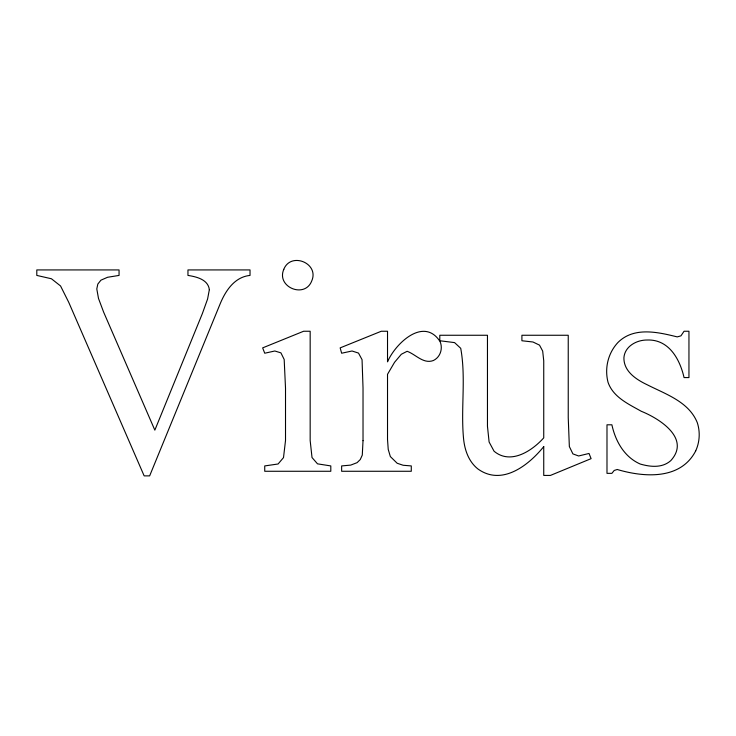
<?xml version="1.0" encoding="UTF-8"?>
<svg xmlns="http://www.w3.org/2000/svg" width="736" height="736" viewBox="0 0 736 736"><rect width="100%" height="100%" fill="white"/><g stroke="black" fill="none" stroke-linecap="round" stroke-linejoin="round"><path stroke-width="1.1" d="M695.695 450.91C680.634 480.074 644.138 477.471 617.237 469.494L614.192 470.46L611.892 473.349L606.988 473.349L606.988 424.801L611.892 424.801C615.452 441.195 624.275 457.01 640.21 464.03C650.403 466.974 662.198 468.225 670.763 460.653C690.938 438.527 659.576 418.646 641.286 411.286C628.553 404.073 613.281 397.265 608.065 382.407C604.403 368.34 607.991 353.216 617.9 342.534C633.852 326.536 657.699 332.056 677.221 336.895L680.938 335.855L684.057 331.246L688.951 331.246L688.951 377.577L684.057 377.577C679.806 359.021 668.812 339.14 647.082 340.014C636.631 339.94 624.818 346.316 623.916 357.678C623.613 371.487 636.355 379.61 647.376 384.854C665.813 394.238 688.96 401.792 697.314 422.712A39.082 39.082 0 0 1 695.695 450.91M363.023 440.68L362.287 455.087L360.244 459.577L357.089 462.659L350.704 465.106L341.642 465.925L341.642 471.27L411.286 471.27L411.286 465.925L403.153 465.262L397.173 463.257L390.347 456.568L388.231 449.411L387.522 439.493L387.522 374.311L394.542 362.324L401.332 354.264L407.128 351.293C415.757 354.393 423.366 364.246 433.338 360.539C440.358 357.218 443.081 348.588 440.091 341.587C423.807 316.305 395.361 343.491 387.522 361.836L387.522 331.246L381.294 331.246L340.161 347.88L341.642 353.225L352.038 350.998L358.496 353.078L362.057 359.683L363.023 387.973L363.023 440.68M285.513 440.533L283.507 457.608L278.088 463.993L264.73 465.925L264.73 471.27L330.804 471.27L330.804 465.925L317.51 463.846L312.018 457.534L310.169 440.533L310.169 331.246L303.628 331.246L262.651 347.88L264.73 353.225L274.822 350.998L280.913 352.857L284.179 359.462L285.513 388.12L285.513 440.533M209.346 289.671L207.598 298.991L202.363 313.582L154.845 430.146L103.62 312.092L98.495 298.43L96.793 288.935L97.824 284.068L100.942 280.168L107.557 277.279L119.057 275.42L119.057 269.928L36.8 269.928L36.8 275.42L51.428 278.76L60.554 285.964L68.724 302.294L144.155 475.879L149.647 475.879L219.88 304.52C225.28 291.162 234.324 276.994 250.028 275.42L250.028 269.928L187.956 269.928L187.956 275.42C196.448 276.745 208.141 279.487 209.346 289.671M283.792 269.348C276.074 287.003 304.805 299.018 311.742 280.913C319.498 263.23 290.812 251.482 283.792 269.348M543.738 446.623C528.457 465.483 501.796 486.376 477.728 468.823C468.758 461.564 464.821 450.432 463.625 439.272C460.589 409.032 466.164 378.304 460.727 348.321L454.572 342.608L439.797 340.75L439.797 335.257L487.462 335.257L487.462 426.282L489.109 442.023L494.068 451.223C510.582 465.042 531.935 451.012 543.738 437.865L543.738 360.796L542.68 351.09L539.506 345.129L532.984 342.001L521.907 340.75L521.907 335.257L568.238 335.257L568.238 417.671L569.351 446.55L572.912 453.9L578.625 455.98L589.021 453.459L591.1 458.648L550.418 475.428L543.738 475.428L543.738 446.623"/></g></svg>
